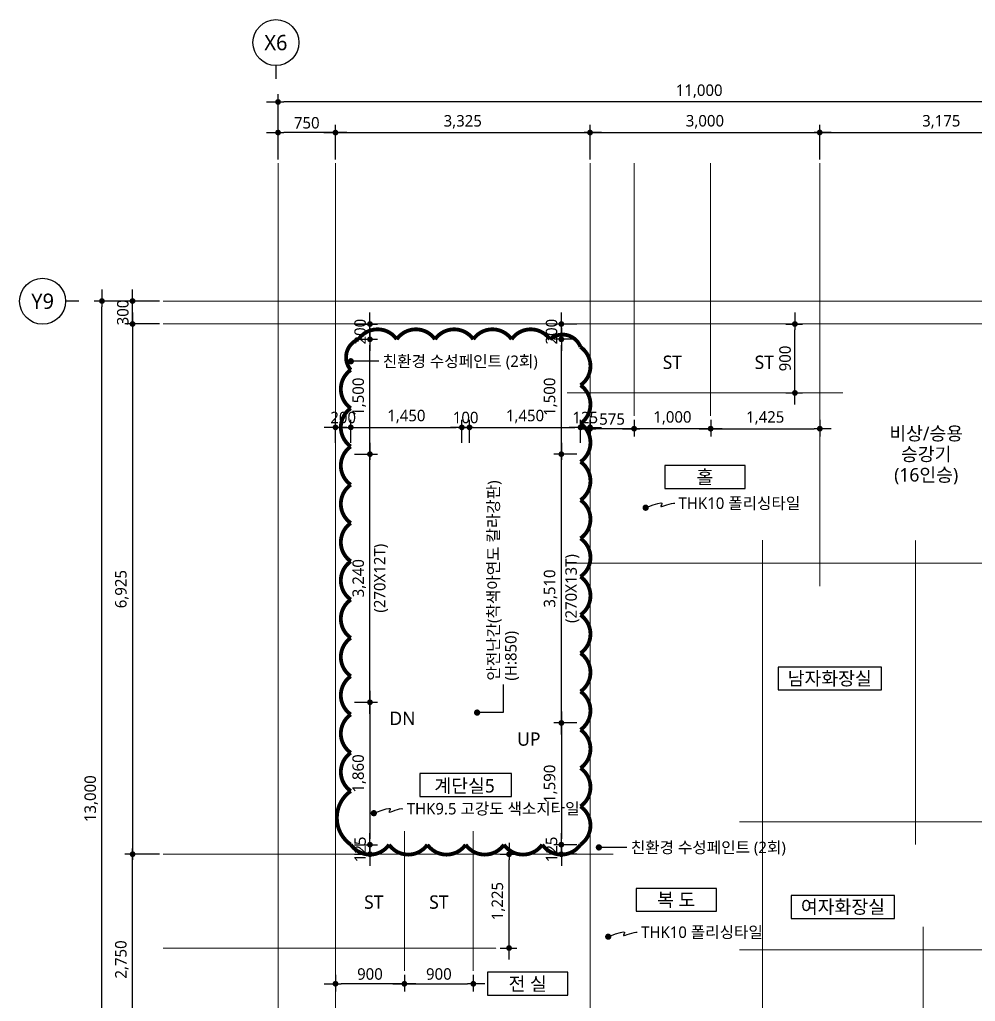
# Model space of a CAD drawing. Header units: millimetres. Extents: x 3320976 to 3527701, y 1183647 to 1243117.
# Drawn here: x 3422464 to 3434946, y 1229458 to 1242280 of the extents above; entities that cross this region are included whole.
import ezdxf
from ezdxf.enums import TextEntityAlignment as Align

# ---------------------------------------------------------------- set-up
doc = ezdxf.new("R2010")
doc.units = ezdxf.units.MM
doc.header["$MEASUREMENT"] = 0
doc.linetypes.add('CEN', pattern=[62, 60, -1, 0, -1])
doc.layers.get('0').update_dxf_attribs({"linetype": 'CONTINUOUS'})
for name, color, linetype, lineweight in [('A-AXIS-BUBL', 7, 'CONTINUOUS', 25), ('A-CNTL', 1, 'CEN', 15), ('A-DIMS', 7, 'CONTINUOUS', 25), ('A-MKXS-LEAD', 7, 'CONTINUOUS', 25), ('A-MKXS-TEXT1', 3, 'CONTINUOUS', 25), ('A-MKXX-NAME', 3, 'CONTINUOUS', 25), ('A-MKXX-SYMB', 7, 'CONTINUOUS', 25), ('A-XXXX-TXT2', 3, 'CONTINUOUS', 25), ('REV-202205', 20, 'CONTINUOUS', 25)]:
    doc.layers.add(name, color=color, linetype=linetype, lineweight=lineweight)
doc.styles.add('HY울릉도L', font='')
doc.styles.add('맑은고딕', font='malgun.ttf')
doc.styles.get('HY울릉도L').set_extended_font_data('HYwulM')
doc.dimstyles.new('CDIM', dxfattribs={"dimtxt": 3, "dimasz": 1.5, "dimexe": 2, "dimexo": 1, "dimgap": 1, "dimtad": 1, "dimdec": 0, "dimrnd": 0.5, "dimzin": 0, "dimdsep": 32, "dimlunit": 6, "dimtxsty": 'HY울릉도L', "dimblk1": '_CIDOT', "dimblk2": '_CIDOT', "dimsah": 1, "dimcen": 5.5, "dimclrd": 2, "dimclre": 2, "dimclrt": 7, "dimadec": 0, "dimazin": 0, "dimtfac": 1, "dimtdec": 0, "dimtix": 1, "dimtmove": 2, "dimatfit": 1, "dimldrblk": '_CIDOT', "dimfxl": 1, "dimtolj": 1, "dimtzin": 0, "dimlwd": -1, "dimarcsym": 0})

# ---------------------------------------------------------------- blocks, each defined once
blk = doc.blocks.new('_CIDOT')
at = {"color": 0, "linetype": 'ByBlock'}
blk.add_line((2, 0), (-1, 0), dxfattribs=at)
at = {"color": 0, "linetype": 'ByBlock', "const_width": 0.5}
blk.add_lwpolyline([(-0.25, 0, 1), (0.25, 0, 1)], format="xyb", close=True, dxfattribs=at)
blk = doc.blocks.new('*D488')
at = {"layer": 'A-DIMS', "lineweight": -2, "transparency": 16777216}
for p, q in [((-10975, 14850), (-10975, 15700)), ((25, 14850), (25, 15700))]:
    blk.add_line(p, q, dxfattribs=at)
at = {"layer": 'A-DIMS', "transparency": 16777216}
blk.add_line((-50, 15600), (-10900, 15600), dxfattribs=at)
at = {"layer": 'A-DIMS', "transparency": 16777216, "xscale": 75, "yscale": 75, "zscale": 75, "rotation": 180}
blk.add_blockref('_CIDOT', (-10975, 15600), dxfattribs=at)
at = {"layer": 'A-DIMS', "transparency": 16777216, "xscale": 75, "yscale": 75, "zscale": 75}
blk.add_blockref('_CIDOT', (25, 15600), dxfattribs=at)
at = {"layer": 'A-DIMS', "color": 3, "transparency": 16777216, "insert": (-5475, 15740), "char_height": 150, "attachment_point": 5, "style": '맑은고딕'}
blk.add_mtext('\\A1;11,000', dxfattribs=at)
blk = doc.blocks.new('*D489')
at = {"layer": 'A-DIMS', "lineweight": -2, "transparency": 16777216}
for p, q in [((-10975, 14850), (-10975, 15300)), ((-10225, 14849), (-10225, 15300))]:
    blk.add_line(p, q, dxfattribs=at)
at = {"layer": 'A-DIMS', "transparency": 16777216}
blk.add_line((-10300, 15200), (-10900, 15200), dxfattribs=at)
at = {"layer": 'A-DIMS', "transparency": 16777216, "xscale": 75, "yscale": 75, "zscale": 75, "rotation": 180}
blk.add_blockref('_CIDOT', (-10975, 15200), dxfattribs=at)
at = {"layer": 'A-DIMS', "transparency": 16777216, "xscale": 75, "yscale": 75, "zscale": 75}
blk.add_blockref('_CIDOT', (-10225, 15200), dxfattribs=at)
at = {"layer": 'A-DIMS', "color": 3, "transparency": 16777216, "insert": (-10600, 15327), "char_height": 150, "attachment_point": 5, "style": '맑은고딕'}
blk.add_mtext('\\A1;750', dxfattribs=at)
blk = doc.blocks.new('*D490')
at = {"layer": 'A-DIMS', "lineweight": -2, "transparency": 16777216}
for p, q in [((-12525, 13000), (-13375, 13000)), ((-12525, 0), (-13375, 0))]:
    blk.add_line(p, q, dxfattribs=at)
at = {"layer": 'A-DIMS', "transparency": 16777216}
blk.add_line((-13275, 75), (-13275, 12925), dxfattribs=at)
at = {"layer": 'A-DIMS', "transparency": 16777216, "xscale": 75, "yscale": 75, "zscale": 75}
for p, rotation in [((-13275, 13000), 90), ((-13275, 0), 270)]:
    blk.add_blockref('_CIDOT', p, dxfattribs=dict(at, rotation=rotation))
at = {"layer": 'A-DIMS', "color": 3, "transparency": 16777216, "insert": (-13415, 6500), "char_height": 150, "attachment_point": 5, "rotation": 90, "style": '맑은고딕'}
blk.add_mtext('\\A1;13,000', dxfattribs=at)
blk = doc.blocks.new('*D492')
at = {"layer": 'A-DIMS', "transparency": 16777216}
for p, q in [((-12875, 13075), (-12875, 13150)), ((-12875, 12700), (-12875, 13000)), ((-12875, 12625), (-12875, 12550))]:
    blk.add_line(p, q, dxfattribs=at)
at = {"layer": 'A-DIMS', "lineweight": -2, "transparency": 16777216}
for p, q in [((-12525, 13000), (-12975, 13000)), ((-12525, 12700), (-12975, 12700))]:
    blk.add_line(p, q, dxfattribs=at)
at = {"layer": 'A-DIMS', "transparency": 16777216, "xscale": 75, "yscale": 75, "zscale": 75}
for p, rotation in [((-12875, 13000), 270), ((-12875, 12700), 90)]:
    blk.add_blockref('_CIDOT', p, dxfattribs=dict(at, rotation=rotation))
at = {"layer": 'A-DIMS', "color": 3, "transparency": 16777216, "insert": (-13002, 12850), "char_height": 150, "attachment_point": 5, "rotation": 90, "style": '맑은고딕'}
blk.add_mtext('\\A1;300', dxfattribs=at)
blk = doc.blocks.new('*D503')
at = {"layer": 'A-DIMS', "lineweight": -2, "transparency": 16777216}
for p, q in [((-3900, 14849), (-3900, 15301)), ((-725, 14851), (-725, 15301))]:
    blk.add_line(p, q, dxfattribs=at)
at = {"layer": 'A-DIMS', "transparency": 16777216}
blk.add_line((-3825, 15201), (-800, 15201), dxfattribs=at)
at = {"layer": 'A-DIMS', "transparency": 16777216, "xscale": 75, "yscale": 75, "zscale": 75, "rotation": 180}
blk.add_blockref('_CIDOT', (-3900, 15201), dxfattribs=at)
at = {"layer": 'A-DIMS', "transparency": 16777216, "xscale": 75, "yscale": 75, "zscale": 75}
blk.add_blockref('_CIDOT', (-725, 15201), dxfattribs=at)
at = {"layer": 'A-DIMS', "color": 3, "transparency": 16777216, "insert": (-2313, 15341), "char_height": 150, "attachment_point": 5, "style": '맑은고딕'}
blk.add_mtext('\\A1;3,175', dxfattribs=at)
blk = doc.blocks.new('*D504')
at = {"layer": 'A-DIMS', "lineweight": -2, "transparency": 16777216}
for p, q in [((-10225, 14849), (-10225, 15300)), ((-6900, 14849), (-6900, 15300))]:
    blk.add_line(p, q, dxfattribs=at)
at = {"layer": 'A-DIMS', "transparency": 16777216}
blk.add_line((-10150, 15200), (-6975, 15200), dxfattribs=at)
at = {"layer": 'A-DIMS', "transparency": 16777216, "xscale": 75, "yscale": 75, "zscale": 75, "rotation": 180}
blk.add_blockref('_CIDOT', (-10225, 15200), dxfattribs=at)
at = {"layer": 'A-DIMS', "transparency": 16777216, "xscale": 75, "yscale": 75, "zscale": 75}
blk.add_blockref('_CIDOT', (-6900, 15200), dxfattribs=at)
at = {"layer": 'A-DIMS', "color": 3, "transparency": 16777216, "insert": (-8563, 15340), "char_height": 150, "attachment_point": 5, "style": '맑은고딕'}
blk.add_mtext('\\A1;3,325', dxfattribs=at)
blk = doc.blocks.new('*D505')
at = {"layer": 'A-DIMS', "lineweight": -2, "transparency": 16777216}
for p, q in [((-6900, 14849), (-6900, 15301)), ((-3900, 14851), (-3900, 15301))]:
    blk.add_line(p, q, dxfattribs=at)
at = {"layer": 'A-DIMS', "transparency": 16777216}
blk.add_line((-6825, 15201), (-3975, 15201), dxfattribs=at)
at = {"layer": 'A-DIMS', "transparency": 16777216, "xscale": 75, "yscale": 75, "zscale": 75, "rotation": 180}
blk.add_blockref('_CIDOT', (-6900, 15201), dxfattribs=at)
at = {"layer": 'A-DIMS', "transparency": 16777216, "xscale": 75, "yscale": 75, "zscale": 75}
blk.add_blockref('_CIDOT', (-3900, 15201), dxfattribs=at)
at = {"layer": 'A-DIMS', "color": 3, "transparency": 16777216, "insert": (-5400, 15341), "char_height": 150, "attachment_point": 5, "style": '맑은고딕'}
blk.add_mtext('\\A1;3,000', dxfattribs=at)
blk = doc.blocks.new('*D506')
at = {"layer": 'A-DIMS', "lineweight": -2, "transparency": 16777216}
for p, q in [((-12525, 12700), (-12975, 12700)), ((-12525, 5775), (-12975, 5775))]:
    blk.add_line(p, q, dxfattribs=at)
at = {"layer": 'A-DIMS', "transparency": 16777216}
blk.add_line((-12875, 12625), (-12875, 5850), dxfattribs=at)
at = {"layer": 'A-DIMS', "transparency": 16777216, "xscale": 75, "yscale": 75, "zscale": 75}
for p, rotation in [((-12875, 12700), 90), ((-12875, 5775), 270)]:
    blk.add_blockref('_CIDOT', p, dxfattribs=dict(at, rotation=rotation))
at = {"layer": 'A-DIMS', "color": 3, "transparency": 16777216, "insert": (-13015, 9237), "char_height": 150, "attachment_point": 5, "rotation": 90, "style": '맑은고딕'}
blk.add_mtext('\\A1;6,925', dxfattribs=at)
blk = doc.blocks.new('*D508')
at = {"layer": 'A-DIMS', "lineweight": -2, "transparency": 16777216}
for p, q in [((-12525, 5775), (-12975, 5775)), ((-12525, 3025), (-12975, 3025))]:
    blk.add_line(p, q, dxfattribs=at)
at = {"layer": 'A-DIMS', "transparency": 16777216}
blk.add_line((-12875, 3100), (-12875, 5700), dxfattribs=at)
at = {"layer": 'A-DIMS', "transparency": 16777216, "xscale": 75, "yscale": 75, "zscale": 75}
for p, rotation in [((-12875, 5775), 90), ((-12875, 3025), 270)]:
    blk.add_blockref('_CIDOT', p, dxfattribs=dict(at, rotation=rotation))
at = {"layer": 'A-DIMS', "color": 3, "transparency": 16777216, "insert": (-13015, 4400), "char_height": 150, "attachment_point": 5, "rotation": 90, "style": '맑은고딕'}
blk.add_mtext('\\A1;2,750', dxfattribs=at)
blk = doc.blocks.new('*D72')
at = {"layer": 'A-DIMS', "lineweight": -2, "transparency": 16777216}
for p, q in [((3427489, 1229805), (3427489, 1229588)), ((3428389, 1229805), (3428389, 1229588))]:
    blk.add_line(p, q, dxfattribs=at)
at = {"layer": 'A-DIMS', "transparency": 16777216}
blk.add_line((3427564, 1229688), (3428314, 1229688), dxfattribs=at)
at = {"layer": 'A-DIMS', "transparency": 16777216, "xscale": 75, "yscale": 75, "zscale": 75, "rotation": 180}
blk.add_blockref('_CIDOT', (3427489, 1229688), dxfattribs=at)
at = {"layer": 'A-DIMS', "transparency": 16777216, "xscale": 75, "yscale": 75, "zscale": 75}
blk.add_blockref('_CIDOT', (3428389, 1229688), dxfattribs=at)
at = {"layer": 'A-DIMS', "color": 3, "transparency": 16777216, "insert": (3427939, 1229815), "char_height": 150, "attachment_point": 5, "style": '맑은고딕'}
blk.add_mtext('\\A1;900', dxfattribs=at)
blk = doc.blocks.new('*D73')
at = {"layer": 'A-DIMS', "lineweight": -2, "transparency": 16777216}
for p, q in [((3426589, 1229805), (3426589, 1229588)), ((3427489, 1229805), (3427489, 1229588))]:
    blk.add_line(p, q, dxfattribs=at)
at = {"layer": 'A-DIMS', "transparency": 16777216}
blk.add_line((3427414, 1229688), (3426664, 1229688), dxfattribs=at)
at = {"layer": 'A-DIMS', "transparency": 16777216, "xscale": 75, "yscale": 75, "zscale": 75, "rotation": 180}
blk.add_blockref('_CIDOT', (3426589, 1229688), dxfattribs=at)
at = {"layer": 'A-DIMS', "transparency": 16777216, "xscale": 75, "yscale": 75, "zscale": 75}
blk.add_blockref('_CIDOT', (3427489, 1229688), dxfattribs=at)
at = {"layer": 'A-DIMS', "color": 3, "transparency": 16777216, "insert": (3427039, 1229815), "char_height": 150, "attachment_point": 5, "style": '맑은고딕'}
blk.add_mtext('\\A1;900', dxfattribs=at)
blk = doc.blocks.new('*D74')
at = {"layer": 'A-DIMS', "lineweight": -2, "transparency": 16777216}
for p, q in [((3428739, 1231380), (3428956, 1231380)), ((3428739, 1230155), (3428956, 1230155))]:
    blk.add_line(p, q, dxfattribs=at)
at = {"layer": 'A-DIMS', "transparency": 16777216}
blk.add_line((3428856, 1230230), (3428856, 1231305), dxfattribs=at)
at = {"layer": 'A-DIMS', "transparency": 16777216, "xscale": 75, "yscale": 75, "zscale": 75}
for p, rotation in [((3428856, 1231380), 90), ((3428856, 1230155), 270)]:
    blk.add_blockref('_CIDOT', p, dxfattribs=dict(at, rotation=rotation))
at = {"layer": 'A-DIMS', "color": 3, "transparency": 16777216, "insert": (3428716, 1230768), "char_height": 150, "attachment_point": 5, "rotation": 90, "style": '맑은고딕'}
blk.add_mtext('\\A1;1,225', dxfattribs=at)
blk = doc.blocks.new('*D75')
at = {"layer": 'A-DIMS', "lineweight": -2, "transparency": 16777216}
for p, q in [((3431489, 1237055), (3431489, 1236838)), ((3432914, 1237055), (3432914, 1236838))]:
    blk.add_line(p, q, dxfattribs=at)
at = {"layer": 'A-DIMS', "transparency": 16777216}
blk.add_line((3431564, 1236938), (3432839, 1236938), dxfattribs=at)
at = {"layer": 'A-DIMS', "transparency": 16777216, "xscale": 75, "yscale": 75, "zscale": 75, "rotation": 180}
blk.add_blockref('_CIDOT', (3431489, 1236938), dxfattribs=at)
at = {"layer": 'A-DIMS', "transparency": 16777216, "xscale": 75, "yscale": 75, "zscale": 75}
blk.add_blockref('_CIDOT', (3432914, 1236938), dxfattribs=at)
at = {"layer": 'A-DIMS', "color": 3, "transparency": 16777216, "insert": (3432201, 1237078), "char_height": 150, "attachment_point": 5, "style": '맑은고딕'}
blk.add_mtext('\\A1;1,425', dxfattribs=at)
blk = doc.blocks.new('*D76')
at = {"layer": 'A-DIMS', "lineweight": -2, "transparency": 16777216}
for p, q in [((3430489, 1237055), (3430489, 1236838)), ((3431489, 1237055), (3431489, 1236838))]:
    blk.add_line(p, q, dxfattribs=at)
at = {"layer": 'A-DIMS', "transparency": 16777216}
blk.add_line((3431414, 1236938), (3430564, 1236938), dxfattribs=at)
at = {"layer": 'A-DIMS', "transparency": 16777216, "xscale": 75, "yscale": 75, "zscale": 75, "rotation": 180}
blk.add_blockref('_CIDOT', (3430489, 1236938), dxfattribs=at)
at = {"layer": 'A-DIMS', "transparency": 16777216, "xscale": 75, "yscale": 75, "zscale": 75}
blk.add_blockref('_CIDOT', (3431489, 1236938), dxfattribs=at)
at = {"layer": 'A-DIMS', "color": 3, "transparency": 16777216, "insert": (3430989, 1237078), "char_height": 150, "attachment_point": 5, "style": '맑은고딕'}
blk.add_mtext('\\A1;1,000', dxfattribs=at)
blk = doc.blocks.new('*D77')
at = {"layer": 'A-DIMS', "lineweight": -2, "transparency": 16777216}
for p, q in [((3429914, 1237055), (3429914, 1236838)), ((3430489, 1237055), (3430489, 1236838))]:
    blk.add_line(p, q, dxfattribs=at)
at = {"layer": 'A-DIMS', "transparency": 16777216}
blk.add_line((3430414, 1236938), (3429989, 1236938), dxfattribs=at)
at = {"layer": 'A-DIMS', "transparency": 16777216, "xscale": 75, "yscale": 75, "zscale": 75, "rotation": 180}
blk.add_blockref('_CIDOT', (3429914, 1236938), dxfattribs=at)
at = {"layer": 'A-DIMS', "transparency": 16777216, "xscale": 75, "yscale": 75, "zscale": 75}
blk.add_blockref('_CIDOT', (3430489, 1236938), dxfattribs=at)
at = {"layer": 'A-DIMS', "color": 3, "transparency": 16777216, "insert": (3430201, 1237064), "char_height": 150, "attachment_point": 5, "style": '맑은고딕'}
blk.add_mtext('\\A1;575', dxfattribs=at)
blk = doc.blocks.new('*D78')
at = {"layer": 'A-DIMS', "lineweight": -2, "transparency": 16777216}
for p, q in [((3432471, 1238305), (3432689, 1238305)), ((3432471, 1237405), (3432689, 1237405))]:
    blk.add_line(p, q, dxfattribs=at)
at = {"layer": 'A-DIMS', "transparency": 16777216}
blk.add_line((3432589, 1237480), (3432589, 1238230), dxfattribs=at)
at = {"layer": 'A-DIMS', "transparency": 16777216, "xscale": 75, "yscale": 75, "zscale": 75}
for p, rotation in [((3432589, 1238305), 90), ((3432589, 1237405), 270)]:
    blk.add_blockref('_CIDOT', p, dxfattribs=dict(at, rotation=rotation))
at = {"layer": 'A-DIMS', "color": 3, "transparency": 16777216, "insert": (3432461, 1237855), "char_height": 150, "attachment_point": 5, "rotation": 90, "style": '맑은고딕'}
blk.add_mtext('\\A1;900', dxfattribs=at)
blk = doc.blocks.new('비상승용승강기16인승')
at = {"layer": 'A-MKXX-NAME', "style": '맑은고딕'}
for s, p in [('비상/승용', (0, 270)), ('승강기', (0, 0)), ('(16인승)', (0, -270))]:
    blk.add_text(s, height=175, dxfattribs=at).set_placement(p, align=Align.MIDDLE_CENTER)
blk = doc.blocks.new('*D281')
at = {"layer": 'A-DIMS', "lineweight": -2, "transparency": 16777216}
for p, q in [((3428339, 1236755), (3428339, 1237055)), ((3429789, 1236755), (3429789, 1237055))]:
    blk.add_line(p, q, dxfattribs=at)
at = {"layer": 'A-DIMS', "transparency": 16777216}
blk.add_line((3428414, 1236955), (3429714, 1236955), dxfattribs=at)
at = {"layer": 'A-DIMS', "transparency": 16777216, "xscale": 75, "yscale": 75, "zscale": 75, "rotation": 180}
blk.add_blockref('_CIDOT', (3428339, 1236955), dxfattribs=at)
at = {"layer": 'A-DIMS', "transparency": 16777216, "xscale": 75, "yscale": 75, "zscale": 75}
blk.add_blockref('_CIDOT', (3429789, 1236955), dxfattribs=at)
at = {"layer": 'A-DIMS', "color": 3, "transparency": 16777216, "insert": (3429064, 1237096), "char_height": 150, "attachment_point": 5, "style": '맑은고딕'}
blk.add_mtext('\\A1;1,450', dxfattribs=at)
blk = doc.blocks.new('*D282')
at = {"layer": 'A-DIMS', "lineweight": -2, "transparency": 16777216}
for p, q in [((3429739, 1236605), (3429439, 1236605)), ((3429739, 1233095), (3429439, 1233095))]:
    blk.add_line(p, q, dxfattribs=at)
at = {"layer": 'A-DIMS', "transparency": 16777216}
blk.add_line((3429539, 1233170), (3429539, 1236530), dxfattribs=at)
at = {"layer": 'A-DIMS', "transparency": 16777216, "xscale": 75, "yscale": 75, "zscale": 75}
for p, rotation in [((3429539, 1236605), 90), ((3429539, 1233095), 270)]:
    blk.add_blockref('_CIDOT', p, dxfattribs=dict(at, rotation=rotation))
at = {"layer": 'A-DIMS', "color": 3, "transparency": 16777216, "char_height": 150, "attachment_point": 5, "rotation": 90, "style": '맑은고딕'}
for s, insert in [('\\A1;(270X13T)', (3429682, 1234850)), ('\\A1;3,510', (3429398, 1234850))]:
    blk.add_mtext(s, dxfattribs=dict(at, insert=insert))
blk = doc.blocks.new('*D283')
at = {"layer": 'A-DIMS', "lineweight": -2, "transparency": 16777216}
for p, q in [((3429739, 1233095), (3429439, 1233095)), ((3429739, 1231505), (3429439, 1231505))]:
    blk.add_line(p, q, dxfattribs=at)
at = {"layer": 'A-DIMS', "transparency": 16777216}
blk.add_line((3429539, 1233020), (3429539, 1231580), dxfattribs=at)
at = {"layer": 'A-DIMS', "transparency": 16777216, "xscale": 75, "yscale": 75, "zscale": 75}
for p, rotation in [((3429539, 1233095), 90), ((3429539, 1231505), 270)]:
    blk.add_blockref('_CIDOT', p, dxfattribs=dict(at, rotation=rotation))
at = {"layer": 'A-DIMS', "color": 3, "transparency": 16777216, "insert": (3429398, 1232300), "char_height": 150, "attachment_point": 5, "rotation": 90, "style": '맑은고딕'}
blk.add_mtext('\\A1;1,590', dxfattribs=at)
blk = doc.blocks.new('*D284')
at = {"layer": 'A-DIMS', "lineweight": -2, "transparency": 16777216}
for p, q in [((3429739, 1238105), (3429439, 1238105)), ((3429739, 1236605), (3429439, 1236605))]:
    blk.add_line(p, q, dxfattribs=at)
at = {"layer": 'A-DIMS', "transparency": 16777216}
blk.add_line((3429539, 1236680), (3429539, 1238030), dxfattribs=at)
at = {"layer": 'A-DIMS', "transparency": 16777216, "xscale": 75, "yscale": 75, "zscale": 75}
for p, rotation in [((3429539, 1238105), 90), ((3429539, 1236605), 270)]:
    blk.add_blockref('_CIDOT', p, dxfattribs=dict(at, rotation=rotation))
at = {"layer": 'A-DIMS', "color": 3, "transparency": 16777216, "insert": (3429398, 1237355), "char_height": 150, "attachment_point": 5, "rotation": 90, "style": '맑은고딕'}
blk.add_mtext('\\A1;1,500', dxfattribs=at)
blk = doc.blocks.new('*D285')
at = {"layer": 'A-DIMS', "transparency": 16777216}
for p, q in [((3429539, 1238380), (3429539, 1238455)), ((3429539, 1238105), (3429539, 1238305)), ((3429539, 1238030), (3429539, 1237955))]:
    blk.add_line(p, q, dxfattribs=at)
at = {"layer": 'A-DIMS', "lineweight": -2, "transparency": 16777216}
for p, q in [((3429739, 1238305), (3429439, 1238305)), ((3429739, 1238105), (3429439, 1238105))]:
    blk.add_line(p, q, dxfattribs=at)
at = {"layer": 'A-DIMS', "transparency": 16777216, "xscale": 75, "yscale": 75, "zscale": 75}
for p, rotation in [((3429539, 1238305), 270), ((3429539, 1238105), 90)]:
    blk.add_blockref('_CIDOT', p, dxfattribs=dict(at, rotation=rotation))
at = {"layer": 'A-DIMS', "color": 3, "transparency": 16777216, "insert": (3429411, 1238205), "char_height": 150, "attachment_point": 5, "rotation": 90, "style": '맑은고딕'}
blk.add_mtext('\\A1;200', dxfattribs=at)
blk = doc.blocks.new('*D286')
at = {"layer": 'A-DIMS', "transparency": 16777216}
for p, q in [((3429539, 1231580), (3429539, 1231655)), ((3429539, 1231505), (3429539, 1231380)), ((3429539, 1231305), (3429539, 1231230))]:
    blk.add_line(p, q, dxfattribs=at)
at = {"layer": 'A-DIMS', "lineweight": -2, "transparency": 16777216}
for p, q in [((3429739, 1231505), (3429439, 1231505)), ((3429739, 1231380), (3429439, 1231380))]:
    blk.add_line(p, q, dxfattribs=at)
at = {"layer": 'A-DIMS', "transparency": 16777216, "xscale": 75, "yscale": 75, "zscale": 75}
for p, rotation in [((3429539, 1231505), 270), ((3429539, 1231380), 90)]:
    blk.add_blockref('_CIDOT', p, dxfattribs=dict(at, rotation=rotation))
at = {"layer": 'A-DIMS', "color": 3, "transparency": 16777216, "insert": (3429411, 1231443), "char_height": 150, "attachment_point": 5, "rotation": 90, "style": '맑은고딕'}
blk.add_mtext('\\A1;125', dxfattribs=at)
blk = doc.blocks.new('*D276')
at = {"layer": 'A-DIMS', "lineweight": -2, "transparency": 16777216}
for p, q in [((3426839, 1236605), (3427139, 1236605)), ((3426839, 1233365), (3427139, 1233365))]:
    blk.add_line(p, q, dxfattribs=at)
at = {"layer": 'A-DIMS', "transparency": 16777216}
blk.add_line((3427039, 1233440), (3427039, 1236530), dxfattribs=at)
at = {"layer": 'A-DIMS', "transparency": 16777216, "xscale": 75, "yscale": 75, "zscale": 75}
for p, rotation in [((3427039, 1236605), 90), ((3427039, 1233365), 270)]:
    blk.add_blockref('_CIDOT', p, dxfattribs=dict(at, rotation=rotation))
at = {"layer": 'A-DIMS', "color": 3, "transparency": 16777216, "char_height": 150, "attachment_point": 5, "rotation": 90, "style": '맑은고딕'}
for s, insert in [('\\A1;(270X12T)', (3427183, 1234985)), ('\\A1;3,240', (3426899, 1234985))]:
    blk.add_mtext(s, dxfattribs=dict(at, insert=insert))
blk = doc.blocks.new('*D277')
at = {"layer": 'A-DIMS', "lineweight": -2, "transparency": 16777216}
for p, q in [((3426839, 1233365), (3427139, 1233365)), ((3426839, 1231505), (3427139, 1231505))]:
    blk.add_line(p, q, dxfattribs=at)
at = {"layer": 'A-DIMS', "transparency": 16777216}
blk.add_line((3427039, 1233290), (3427039, 1231580), dxfattribs=at)
at = {"layer": 'A-DIMS', "transparency": 16777216, "xscale": 75, "yscale": 75, "zscale": 75}
for p, rotation in [((3427039, 1233365), 90), ((3427039, 1231505), 270)]:
    blk.add_blockref('_CIDOT', p, dxfattribs=dict(at, rotation=rotation))
at = {"layer": 'A-DIMS', "color": 3, "transparency": 16777216, "insert": (3426898, 1232435), "char_height": 150, "attachment_point": 5, "rotation": 90, "style": '맑은고딕'}
blk.add_mtext('\\A1;1,860', dxfattribs=at)
blk = doc.blocks.new('*D278')
at = {"layer": 'A-DIMS', "lineweight": -2, "transparency": 16777216}
for p, q in [((3426839, 1238105), (3427139, 1238105)), ((3426839, 1236605), (3427139, 1236605))]:
    blk.add_line(p, q, dxfattribs=at)
at = {"layer": 'A-DIMS', "transparency": 16777216}
blk.add_line((3427039, 1236680), (3427039, 1238030), dxfattribs=at)
at = {"layer": 'A-DIMS', "transparency": 16777216, "xscale": 75, "yscale": 75, "zscale": 75}
for p, rotation in [((3427039, 1238105), 90), ((3427039, 1236605), 270)]:
    blk.add_blockref('_CIDOT', p, dxfattribs=dict(at, rotation=rotation))
at = {"layer": 'A-DIMS', "color": 3, "transparency": 16777216, "insert": (3426899, 1237355), "char_height": 150, "attachment_point": 5, "rotation": 90, "style": '맑은고딕'}
blk.add_mtext('\\A1;1,500', dxfattribs=at)
blk = doc.blocks.new('*D279')
at = {"layer": 'A-DIMS', "transparency": 16777216}
for p, q in [((3427039, 1238380), (3427039, 1238455)), ((3427039, 1238105), (3427039, 1238305)), ((3427039, 1238030), (3427039, 1237955))]:
    blk.add_line(p, q, dxfattribs=at)
at = {"layer": 'A-DIMS', "lineweight": -2, "transparency": 16777216}
for p, q in [((3426839, 1238305), (3427139, 1238305)), ((3426839, 1238105), (3427139, 1238105))]:
    blk.add_line(p, q, dxfattribs=at)
at = {"layer": 'A-DIMS', "transparency": 16777216, "xscale": 75, "yscale": 75, "zscale": 75}
for p, rotation in [((3427039, 1238305), 270), ((3427039, 1238105), 90)]:
    blk.add_blockref('_CIDOT', p, dxfattribs=dict(at, rotation=rotation))
at = {"layer": 'A-DIMS', "color": 3, "transparency": 16777216, "insert": (3426911, 1238205), "char_height": 150, "attachment_point": 5, "rotation": 90, "style": '맑은고딕'}
blk.add_mtext('\\A1;200', dxfattribs=at)
blk = doc.blocks.new('*D280')
at = {"layer": 'A-DIMS', "transparency": 16777216}
for p, q in [((3427039, 1231580), (3427039, 1231655)), ((3427039, 1231505), (3427039, 1231380)), ((3427039, 1231305), (3427039, 1231230))]:
    blk.add_line(p, q, dxfattribs=at)
at = {"layer": 'A-DIMS', "lineweight": -2, "transparency": 16777216}
for p, q in [((3426839, 1231505), (3427139, 1231505)), ((3426839, 1231380), (3427139, 1231380))]:
    blk.add_line(p, q, dxfattribs=at)
at = {"layer": 'A-DIMS', "transparency": 16777216, "xscale": 75, "yscale": 75, "zscale": 75}
for p, rotation in [((3427039, 1231505), 270), ((3427039, 1231380), 90)]:
    blk.add_blockref('_CIDOT', p, dxfattribs=dict(at, rotation=rotation))
at = {"layer": 'A-DIMS', "color": 3, "transparency": 16777216, "insert": (3426911, 1231443), "char_height": 150, "attachment_point": 5, "rotation": 90, "style": '맑은고딕'}
blk.add_mtext('\\A1;125', dxfattribs=at)
blk = doc.blocks.new('*D273')
at = {"layer": 'A-DIMS', "lineweight": -2, "transparency": 16777216}
for p, q in [((3426789, 1236755), (3426789, 1237055)), ((3428239, 1236755), (3428239, 1237055))]:
    blk.add_line(p, q, dxfattribs=at)
at = {"layer": 'A-DIMS', "transparency": 16777216}
blk.add_line((3426864, 1236955), (3428164, 1236955), dxfattribs=at)
at = {"layer": 'A-DIMS', "transparency": 16777216, "xscale": 75, "yscale": 75, "zscale": 75, "rotation": 180}
blk.add_blockref('_CIDOT', (3426789, 1236955), dxfattribs=at)
at = {"layer": 'A-DIMS', "transparency": 16777216, "xscale": 75, "yscale": 75, "zscale": 75}
blk.add_blockref('_CIDOT', (3428239, 1236955), dxfattribs=at)
at = {"layer": 'A-DIMS', "color": 3, "transparency": 16777216, "insert": (3427514, 1237096), "char_height": 150, "attachment_point": 5, "style": '맑은고딕'}
blk.add_mtext('\\A1;1,450', dxfattribs=at)
blk = doc.blocks.new('*D274')
at = {"layer": 'A-DIMS', "transparency": 16777216}
for p, q in [((3428164, 1236955), (3428089, 1236955)), ((3428339, 1236955), (3428239, 1236955)), ((3428414, 1236955), (3428489, 1236955))]:
    blk.add_line(p, q, dxfattribs=at)
at = {"layer": 'A-DIMS', "lineweight": -2, "transparency": 16777216}
for p, q in [((3428239, 1236755), (3428239, 1237055)), ((3428339, 1236755), (3428339, 1237055))]:
    blk.add_line(p, q, dxfattribs=at)
at = {"layer": 'A-DIMS', "transparency": 16777216, "xscale": 75, "yscale": 75, "zscale": 75}
blk.add_blockref('_CIDOT', (3428239, 1236955), dxfattribs=at)
at = {"layer": 'A-DIMS', "transparency": 16777216, "xscale": 75, "yscale": 75, "zscale": 75, "rotation": 180}
blk.add_blockref('_CIDOT', (3428339, 1236955), dxfattribs=at)
at = {"layer": 'A-DIMS', "color": 3, "transparency": 16777216, "insert": (3428289, 1237083), "char_height": 150, "attachment_point": 5, "style": '맑은고딕'}
blk.add_mtext('\\A1;100', dxfattribs=at)
blk = doc.blocks.new('*D275')
at = {"layer": 'A-DIMS', "transparency": 16777216}
for p, q in [((3426514, 1236955), (3426439, 1236955)), ((3426589, 1236955), (3426789, 1236955)), ((3426864, 1236955), (3426939, 1236955))]:
    blk.add_line(p, q, dxfattribs=at)
at = {"layer": 'A-DIMS', "lineweight": -2, "transparency": 16777216}
for p, q in [((3426589, 1236755), (3426589, 1237055)), ((3426789, 1236755), (3426789, 1237055))]:
    blk.add_line(p, q, dxfattribs=at)
at = {"layer": 'A-DIMS', "transparency": 16777216, "xscale": 75, "yscale": 75, "zscale": 75}
blk.add_blockref('_CIDOT', (3426589, 1236955), dxfattribs=at)
at = {"layer": 'A-DIMS', "transparency": 16777216, "xscale": 75, "yscale": 75, "zscale": 75, "rotation": 180}
blk.add_blockref('_CIDOT', (3426789, 1236955), dxfattribs=at)
at = {"layer": 'A-DIMS', "color": 3, "transparency": 16777216, "insert": (3426689, 1237083), "char_height": 150, "attachment_point": 5, "style": '맑은고딕'}
blk.add_mtext('\\A1;200', dxfattribs=at)
blk = doc.blocks.new('*D329')
at = {"layer": 'A-DIMS', "transparency": 16777216}
for p, q in [((3429714, 1236955), (3429639, 1236955)), ((3429914, 1236955), (3429789, 1236955)), ((3429989, 1236955), (3430064, 1236955))]:
    blk.add_line(p, q, dxfattribs=at)
at = {"layer": 'A-DIMS', "lineweight": -2, "transparency": 16777216}
for p, q in [((3429789, 1236755), (3429789, 1237055)), ((3429914, 1236755), (3429914, 1237055))]:
    blk.add_line(p, q, dxfattribs=at)
at = {"layer": 'A-DIMS', "transparency": 16777216, "xscale": 75, "yscale": 75, "zscale": 75}
blk.add_blockref('_CIDOT', (3429789, 1236955), dxfattribs=at)
at = {"layer": 'A-DIMS', "transparency": 16777216, "xscale": 75, "yscale": 75, "zscale": 75, "rotation": 180}
blk.add_blockref('_CIDOT', (3429914, 1236955), dxfattribs=at)
at = {"layer": 'A-DIMS', "color": 3, "transparency": 16777216, "insert": (3429851, 1237083), "char_height": 150, "attachment_point": 5, "style": '맑은고딕'}
blk.add_mtext('\\A1;125', dxfattribs=at)
blk = doc.blocks.new('CORE5_GRID')
at = {"layer": 'A-AXIS-BUBL', "ltscale": 0.2}
for p, q in [((-11000, 15900), (-11000, 16075)), ((-13575, 13000), (-13750, 13000))]:
    blk.add_line(p, q, dxfattribs=at)
for centre in [(-11002.9, 16375), (-14050, 12997.1)]:
    blk.add_circle(centre, 300, dxfattribs=at)
at = {"layer": 'A-CNTL'}
for p, q in [((-10975, -1800.7), (-10975, 14799.3)), ((-10225, -1800.7), (-10225, 14799.3)), ((-6900, 2725), (-6900, 14799.3)), ((-6325, 11500), (-6325, 14799.3)), ((-5325, 11500), (-5325, 14799.3)), ((-3900, 9275), (-3900, 14799.3)), ((-12475, 13000), (1525, 13000)), ((-12475, 12700), (1525, 12700)), ((-7200, 11800), (-3600, 11800)), ((-4650, -1800.7), (-4650, 9875)), ((-2650, 5900), (-2650, 9875)), ((-7200, 9575), (1525, 9575)), ((-4950, 6200), (1525, 6200)), ((-9325, 4250), (-9325, 6075)), ((-8425, 4250), (-8425, 6075)), ((-12475, 5775), (-6600, 5775)), ((-2550, -1800.7), (-2550, 4825)), ((-12475, 4550), (-8125, 4550)), ((-4950, 4525), (1525, 4525))]:
    blk.add_line(p, q, dxfattribs=at)
at = {"layer": 'A-XXXX-TXT2', "ltscale": 0.2, "style": '맑은고딕'}
for s, p in [('X6', (-11002.9, 16375)), ('Y9', (-14050, 12997.1))]:
    blk.add_text(s, height=200, dxfattribs=at).set_placement(p, align=Align.MIDDLE)
at = {"layer": 'A-DIMS'}
for base, p1, p2, angle, picture, middle in [((-10975, 15600), (25, 14800), (-10975, 14800), 180, '*D488', (-5475, 15740.5)), ((-10975, 15200), (-10225, 14799.3), (-10975, 14800), 180, '*D489', (-10600, 15327.5)), ((-13275, 13000), (-12475, 0), (-12475, 13000), 270, '*D490', (-13415.5, 6500)), ((-12875, 13000), (-12475, 12700), (-12475, 13000), 270, '*D492', (-13002.5, 12850)), ((-12875, 5775), (-12475, 12700), (-12475, 5775), 90, '*D506', (-13015.1, 9237.5)), ((-12875, 5775), (-12475, 3025), (-12475, 5775), 270, '*D508', (-13015.1, 4400))]:
    dim = blk.add_linear_dim(base=base, p1=p1, p2=p2, angle=angle, dimstyle='CDIM', override={"dimscale": 50, "dimtxsty": '맑은고딕', "dimclrd": 256, "dimclre": 256, "dimclrt": 3}, dxfattribs=at)
    dim.commit()
    dim.dimension.update_dxf_attribs({"geometry": picture, "text_midpoint": middle})
for base, p1, p2, picture, middle in [((-6900, 15200), (-10225, 14799.3), (-6900, 14799.3), '*D504', (-8562.5, 15340.1)), ((-3900, 15200.7), (-6900, 14799.3), (-3900, 14800.7), '*D505', (-5400, 15340.7)), ((-725, 15200.7), (-3900, 14799.3), (-725, 14800.7), '*D503', (-2312.5, 15341.1))]:
    dim = blk.add_linear_dim(base=base, p1=p1, p2=p2, dimstyle='CDIM', override={"dimscale": 50, "dimtxsty": '맑은고딕', "dimclrd": 256, "dimclre": 256, "dimclrt": 3}, dxfattribs=at)
    dim.commit()
    dim.dimension.update_dxf_attribs({"geometry": picture, "text_midpoint": middle})

msp = doc.modelspace()

# ---------------------------------------------------------------- linework, layer by layer
at = {"layer": 'A-MKXS-LEAD', "const_width": 40}
for points in [[(3426768.5, 1237820.7, 1), (3426809.9, 1237816.5, 1)], [(3430618.9, 1235907.8, 1), (3430660.4, 1235903.7, 1)], [(3428440.7, 1233209.7, -1), (3428436.6, 1233251.1, -1)], [(3427068.9, 1231918, 1), (3427110.4, 1231913.9, 1)], [(3430008.1, 1231471.4, 1), (3430049.5, 1231467.2, 1)], [(3430130.3, 1230305.2, 1), (3430171.7, 1230301.1, 1)]]:
    msp.add_lwpolyline(points, format="xyb", close=True, dxfattribs=at)
at = {"layer": 'A-MKXS-LEAD'}
for points in [[(3427156.2, 1237818.6), (3426789.2, 1237818.6), (3426789.2, 1237818.6)], [(3430638.8, 1235905.4), (3430736.6, 1235942.3), (3430800.2, 1235962.2), (3430836.5, 1235968.6), (3430851.9, 1235965.1), (3430853, 1235955.2), (3430846.5, 1235942.4), (3430839, 1235930.2), (3430837.1, 1235922.2), (3430845.7, 1235920.8), (3430863.8, 1235925.2), (3430888.7, 1235933.4), (3430917.6, 1235943.5), (3430947.8, 1235953.6), (3430976.6, 1235961.8), (3431001.3, 1235966.1), (3431019.2, 1235964.7)], [(3428778, 1233597.4), (3428778, 1233230.4), (3428438.7, 1233230.4)], [(3427088.8, 1231915.6), (3427186.5, 1231952.5), (3427250.2, 1231972.4), (3427286.5, 1231978.8), (3427301.9, 1231975.3), (3427303, 1231965.4), (3427296.5, 1231952.6), (3427289, 1231940.4), (3427287.1, 1231932.4), (3427295.7, 1231931), (3427313.8, 1231935.4), (3427338.7, 1231943.7), (3427367.6, 1231953.8), (3427397.8, 1231963.9), (3427426.6, 1231972), (3427451.3, 1231976.3), (3427469.2, 1231974.9)], [(3430395.8, 1231469.3), (3430028.8, 1231469.3), (3430028.8, 1231469.3)], [(3430150.2, 1230302.8), (3430247.9, 1230339.7), (3430311.6, 1230359.6), (3430347.9, 1230366), (3430363.3, 1230362.6), (3430364.4, 1230352.7), (3430357.9, 1230339.9), (3430350.4, 1230327.7), (3430348.4, 1230319.6), (3430357.1, 1230318.3), (3430375.2, 1230322.7), (3430400.1, 1230330.9), (3430429, 1230341), (3430459.2, 1230351.1), (3430488, 1230359.2), (3430512.7, 1230363.6), (3430530.5, 1230362.1)]]:
    msp.add_lwpolyline(points, dxfattribs=at)
at = {"layer": 'A-MKXX-SYMB'}
for points in [[(3431938.8, 1236455.4), (3430888.8, 1236455.4), (3430888.8, 1236155.4), (3431938.8, 1236155.4)], [(3433718.8, 1233825.4), (3432368.8, 1233825.4), (3432368.8, 1233525.4), (3433718.8, 1233525.4)], [(3428888.8, 1232435.4), (3427688.8, 1232435.4), (3427688.8, 1232135.4), (3428888.8, 1232135.4)], [(3431563.8, 1230934.4), (3430513.8, 1230934.4), (3430513.8, 1230634.4), (3431563.8, 1230634.4)], [(3433891.2, 1230842.9), (3432541.2, 1230842.9), (3432541.2, 1230542.9), (3433891.2, 1230542.9)], [(3429624.4, 1229837.9), (3428574.4, 1229837.9), (3428574.4, 1229537.9), (3429624.4, 1229537.9)]]:
    msp.add_lwpolyline(points, close=True, dxfattribs=at)
at = {"layer": 'REV-202205', "const_width": 50}
msp.add_lwpolyline([(3426788.8, 1231505.4, 0.5205671), (3427288.8, 1231505.4, 0.5205671), (3427788.8, 1231505.4, 0.5205671), (3428288.8, 1231505.4, 0.5205671), (3428788.8, 1231505.4, 0.5205671), (3429288.8, 1231505.4, 0.5205671), (3429788.8, 1231505.4, 0.5205671), (3429788.8, 1232005.4, 0.5205671), (3429788.8, 1232505.4, 0.5205671), (3429788.8, 1233005.4, 0.5205671), (3429788.8, 1233505.4, 0.5205671), (3429788.8, 1234005.4, 0.5205671), (3429788.8, 1234505.4, 0.5205671), (3429788.8, 1235005.4, 0.5205671), (3429788.8, 1235505.4, 0.5205671), (3429788.8, 1236005.4, 0.5205671), (3429788.8, 1236505.4, 0.5205671), (3429788.8, 1237005.4, 0.5205671), (3429788.8, 1237505.4, 0.5205671), (3429788.8, 1238005.4, 0.5205671), (3429388.8, 1238105.4, 0.5205671), (3428888.8, 1238105.4, 0.5205671), (3428388.8, 1238105.4, 0.5205671), (3427888.8, 1238105.4, 0.5205671), (3427388.8, 1238105.4, 0.5205671), (3426888.8, 1238105.4, 0.5205671), (3426788.8, 1237705.4, 0.5205671), (3426788.8, 1237205.4, 0.5205671), (3426788.8, 1236705.4, 0.5205671), (3426788.8, 1236205.4, 0.5205671), (3426788.8, 1235705.4, 0.5205671), (3426788.8, 1235205.4, 0.5205671), (3426788.8, 1234705.4, 0.5205671), (3426788.8, 1234205.4, 0.5205671), (3426788.8, 1233705.4, 0.5205671), (3426788.8, 1233205.4, 0.5205671), (3426788.8, 1232705.4, 0.5205671), (3426788.8, 1232205.4, 0.5205671)], format="xyb", close=True, dxfattribs=at)

# ---------------------------------------------------------------- block references
at = {"layer": 'A-DIMS'}
msp.add_blockref('CORE5_GRID', (3436813.8, 1225605.4), dxfattribs=at)
at = {"layer": 'A-MKXX-NAME'}
msp.add_blockref('비상승용승강기16인승', (3434303.8, 1236605.4), dxfattribs=at)

# ---------------------------------------------------------------- texts
at = {"layer": 'A-MKXS-TEXT1', "style": '맑은고딕'}
for s, p in [('친환경 수성페인트 (2회)', (3427206.2, 1237818.6)), ('THK10 폴리싱타일', (3431069.2, 1235964.7)), ('THK9.5 고강도 색소지타일', (3427519.2, 1231974.9)), ('친환경 수성페인트 (2회)', (3430445.8, 1231469.3)), ('THK10 폴리싱타일', (3430580.5, 1230362.1))]:
    msp.add_text(s, height=150, dxfattribs=at).set_placement(p, align=Align.MIDDLE_LEFT)
for s, p in [('안전난간(착색아연도 칼라강판)', (3428650.5, 1233647.4)), ('(H:850)', (3428878, 1233647.4))]:
    msp.add_text(s, height=150, rotation=90, dxfattribs=at).set_placement(p, align=Align.MIDDLE_LEFT)
at = {"layer": 'A-MKXX-NAME', "style": '맑은고딕'}
for s, p in [('ST', (3430988.8, 1237805.4)), ('ST', (3432188.8, 1237805.4)), ('홀', (3431413.8, 1236305.4)), ('남자화장실', (3433043.8, 1233675.4)), ('DN', (3427463.7, 1233154.5)), ('UP', (3429113.8, 1232884.5)), ('계단실5', (3428275.2, 1232273.9)), ('ST', (3427088.8, 1230755.4)), ('ST', (3427938.8, 1230755.4)), ('복 도', (3431038.8, 1230784.4)), ('여자화장실', (3433216.2, 1230692.9)), ('전 실', (3429099.4, 1229687.9))]:
    msp.add_text(s, height=175, dxfattribs=at).set_placement(p, align=Align.MIDDLE_CENTER)

# ---------------------------------------------------------------- dimensions: what is measured, and where the dimension line sits
at = {"layer": 'A-DIMS'}
for base, p1, p2, text, picture, middle in [((3427039, 1238305.4), (3426789, 1238105.4), (3426789, 1238305.4), '<>\\X', '*D279', (3427039, 1238205.4)), ((3429538.8, 1238305.4), (3429788.8, 1238105.4), (3429788.8, 1238305.4), '<>\\X', '*D285', (3429538.8, 1238205.4)), ((3427039, 1238105.4), (3426789, 1236605.4), (3426789, 1238105.4), '<>\\X', '*D278', (3427039, 1237355.4)), ((3429538.8, 1238105.4), (3429788.8, 1236605.4), (3429788.8, 1238105.4), '<>\\X', '*D284', (3429538.8, 1237355.4)), ((3427038.9, 1236605.4), (3426788.9, 1233365.4), (3426789, 1236605.4), '<>\\X(270X12T)', '*D276', (3427038.9, 1234985.4)), ((3429538.8, 1236605.4), (3429788.8, 1233095.4), (3429788.8, 1236605.4), '<>\\X(270X13T)', '*D282', (3429538.8, 1234850.4))]:
    dim = msp.add_linear_dim(base=base, p1=p1, p2=p2, angle=270, text=text, dimstyle='CDIM', override={"dimscale": 50, "dimtxsty": '맑은고딕', "dimclrd": 256, "dimclre": 256, "dimclrt": 3}, dxfattribs=at)
    dim.commit()
    dim.dimension.update_dxf_attribs({"geometry": picture, "text_midpoint": middle})
for base, p1, p2, angle, picture, middle in [((3432588.8, 1238305.4), (3432421.3, 1237405.4), (3432421.3, 1238305.4), 270, '*D78', (3432461.3, 1237855.4)), ((3428238.8, 1236955.4), (3426788.8, 1236705.4), (3428238.8, 1236705.4), 180, '*D273', (3427513.8, 1237095.9)), ((3429788.8, 1236955.4), (3428338.8, 1236705.4), (3429788.8, 1236705.4), 180, '*D281', (3429063.8, 1237095.9)), ((3426788.8, 1236955.4), (3426588.8, 1236705.4), (3426788.8, 1236705.4), 180, '*D275', (3426688.8, 1237082.9)), ((3432913.8, 1236937.9), (3431488.8, 1237105.4), (3432913.8, 1237105.4), 180, '*D75', (3432201.3, 1237078.4)), ((3427038.7, 1231505.4), (3426788.7, 1233365.4), (3426788.8, 1231505.4), 270, '*D277', (3426898.2, 1232435.4)), ((3429538.8, 1231505.4), (3429788.8, 1233095.4), (3429788.8, 1231505.4), 270, '*D283', (3429398.3, 1232300.4)), ((3427038.8, 1231380.4), (3426788.8, 1231505.4), (3426788.8, 1231380.4), 270, '*D280', (3426910.9, 1231442.9)), ((3429538.8, 1231380.4), (3429788.8, 1231505.4), (3429788.8, 1231380.4), 270, '*D286', (3429410.9, 1231442.9)), ((3428856.3, 1231380.4), (3428688.8, 1230155.4), (3428688.8, 1231380.4), 270, '*D74', (3428715.8, 1230767.9)), ((3428388.8, 1229687.9), (3427488.8, 1229855.4), (3428388.8, 1229855.4), 180, '*D72', (3427938.8, 1229815.4))]:
    dim = msp.add_linear_dim(base=base, p1=p1, p2=p2, angle=angle, dimstyle='CDIM', override={"dimscale": 50, "dimtxsty": '맑은고딕', "dimclrd": 256, "dimclre": 256, "dimclrt": 3}, dxfattribs=at)
    dim.commit()
    dim.dimension.update_dxf_attribs({"geometry": picture, "text_midpoint": middle})
for base, p1, p2, picture, middle in [((3428238.8, 1236955.4), (3428338.8, 1236705.4), (3428238.8, 1236705.4), '*D274', (3428288.8, 1237083.3)), ((3429788.9, 1236955.4), (3429913.8, 1236705.4), (3429788.9, 1236705.4), '*D329', (3429851.4, 1237083.3)), ((3429913.8, 1236937.9), (3430488.8, 1237105.4), (3429913.8, 1237105.4), '*D77', (3430201.3, 1237064.2)), ((3430488.8, 1236937.9), (3431488.8, 1237105.4), (3430488.8, 1237105.4), '*D76', (3430988.8, 1237078.4)), ((3426588.8, 1229687.9), (3427488.8, 1229855.4), (3426588.8, 1229855.4), '*D73', (3427038.8, 1229815.4))]:
    dim = msp.add_linear_dim(base=base, p1=p1, p2=p2, dimstyle='CDIM', override={"dimscale": 50, "dimtxsty": '맑은고딕', "dimclrd": 256, "dimclre": 256, "dimclrt": 3}, dxfattribs=at)
    dim.commit()
    dim.dimension.update_dxf_attribs({"geometry": picture, "text_midpoint": middle})

doc.saveas('drawing.dxf')
